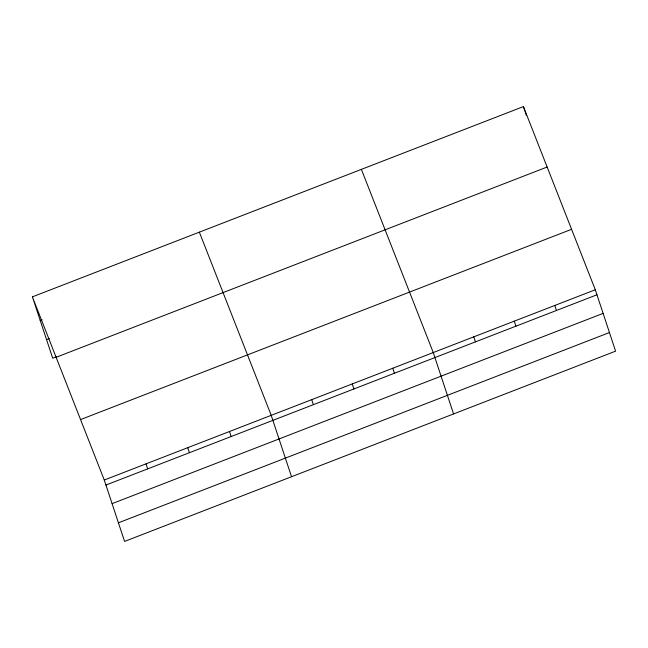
<?xml version="1.0" encoding="UTF-8"?>
<svg xmlns="http://www.w3.org/2000/svg" width="648" height="648" viewBox="0 0 648 648"><rect width="100%" height="100%" fill="white"/><g stroke="black" fill="none" stroke-linecap="round" stroke-linejoin="round"><path stroke-width="0.97" d="M32.4 296.849L523.422 106.58L595.301 289.761L615.6 351.151L124.578 541.42L104.271 480.03L32.4 296.849L52.699 358.239L56.408 356.797M40.208 320.468L42.063 319.756M46.551 339.633L49.329 338.556M56.117 357.299L547.139 167.03M80.555 419.58L571.577 229.311M104.271 480.03L595.301 289.761M105.932 485.052L596.962 294.783M112.088 503.65L603.11 313.381M118.422 522.815L609.452 332.546M361.382 169.371L433.261 352.553L453.56 413.934M199.349 232.162L271.22 415.344L291.527 476.726M523.422 106.58L524.807 110.768M525.082 111.602L526.314 115.32M554.785 305.459L556.446 310.481M514.277 321.157L515.938 326.171M473.769 336.855L475.43 341.869M392.753 368.25L394.413 373.264M352.245 383.948L353.905 388.962M311.729 399.646L313.389 404.66M229.489 431.511L231.15 436.533M187.75 447.687L189.41 452.701M146.011 463.855L147.671 468.877"/></g></svg>
